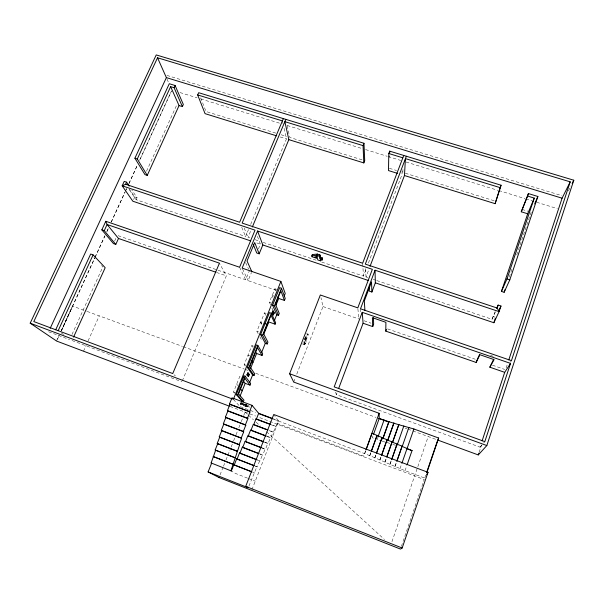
<?xml version="1.0" encoding="UTF-8"?>
<svg xmlns="http://www.w3.org/2000/svg" width="604" height="604" viewBox="0 0 604 604"><rect width="100%" height="100%" fill="white"/><g stroke="black" fill="none" stroke-linecap="round" stroke-linejoin="round"><path stroke-width="0.45" stroke-dasharray="3.02 2.27" d="M382.038 441.101L386.953 442.664M389.588 157.47L389.618 155.666M424.091 477.832L405.058 470.675L384.974 462.211L386.22 458.481M402.143 170.985L401.947 174.745L368.153 263.767M402.815 172.465L403.011 168.878M335.613 392.087L336.322 394.691L480.044 447.149L480.927 444.476M506.144 367.942L507.617 363.472M479.161 452.253L481.516 445.103M376.745 280.566L492.011 319.289L495.189 311.596M509.232 277.153L512.532 267.368M516.737 254.911L529.934 215.771M530.236 214.881L531.135 212.215M401.373 546.394L424.227 479.546L259.139 417.394M424.831 477.787L425.729 475.159M391.951 541.682L428.213 436.564M400.052 468.561L401.622 463.985M405.058 470.675L406.877 465.442M395.069 466.235L396.601 461.864M395.039 466.447L396.571 462.09M390.033 464.114L391.264 460.61M390.01 464.333L391.241 460.837M384.974 462.211L386.205 458.715M384.982 461.984L379.924 460.082L381.162 456.345M379.924 460.082L381.162 456.586M378.096 436.919L377.153 439.553L381.222 440.799M379.916 459.848L374.858 457.945L376.096 454.208M374.858 457.945L376.111 454.45M365.609 450.788L363.683 456.126L277.281 423.321M374.842 457.711L364.695 453.664L365.647 451.045M372.91 435.99L372.275 437.741L376.337 439.251M369.754 455.567L371.015 452.064M369.784 455.809L371.037 452.313M336.322 394.691L336.987 392.925M321.728 262.083L363.472 276.103L366.145 269.052M367.806 277.561L366.024 276.957L368.697 269.905M305.028 343.027L304.318 344.839L303.012 344.371L303.714 342.559L305.028 343.027L305.413 343.993L304.114 343.525L303.714 342.559M304.114 343.525L305.156 340.83L304.771 339.856L306.915 334.329L306.673 333.597L307.987 334.065L308.229 334.797L306.077 340.324L306.462 341.298L305.413 343.993M304.318 344.839L304.778 342.317L304.341 340.165L305.239 337.863L307.987 334.065M304.514 339.138L305.835 339.607L306.817 337.077L305.503 336.609M248.916 486.077L256.919 466.688L255.235 466.031M255.515 466.265L257.266 466.945L259.675 460.754L257.047 459.735M257.395 460.021L260.014 461.033L262.408 454.88L259.788 453.868M260.128 454.163L262.74 455.167L265.118 449.051L261.638 447.715M261.97 448.025L265.435 449.361L267.798 443.276L264.333 441.954M264.658 442.279L268.116 443.6L270.464 437.553L266.145 435.914M266.462 436.254L270.766 437.892L273.099 431.883L268.803 430.252M269.105 430.607L273.393 432.23L275.711 426.258L271.43 424.642M270.871 424.688L275.998 426.62L278.308 420.686L273.182 418.761M251.936 489.761L278.587 421.064L274.239 415.174M293.71 382.068L295.416 377.674M296.775 374.163L323.004 306.56L320.951 297.659M244.93 405.435L245.466 404.099L248.04 405.065L247.512 406.401L244.93 405.435L244.431 404.869L244.967 403.525M245.911 404.612L246.636 405.39L246.107 406.719L245.375 405.941L245.911 404.612L249.943 406.122M220.037 474.887L223.163 467.035M223.51 466.167L225.602 460.935M225.949 460.059L230.819 447.851M231.166 446.983L233.25 441.751M233.597 440.875L235.688 435.643M236.036 434.774L237.425 431.286M238.814 427.798L240.905 422.566M241.253 421.69L243.337 416.458M243.684 415.59L245.05 412.071M246.107 406.719L240.785 404.219L240.317 403.706L240.853 402.37M240.785 404.219L241.313 402.891M241.804 401.985L239.977 406.545L255.545 412.396M240.317 403.706L242.166 404.393L242.695 403.064M242.619 404.906L243.155 403.578L241.932 403.117M243.367 405.692L243.895 404.363L243.155 403.578M258.157 333.635L256.896 331.317L260.649 322.03L262.408 322.657M266.137 313.408L264.514 312.834L260.777 322.075L261.993 324.476M245.194 366.039L244.182 364.597L251.86 345.594L253.461 346.175M270.464 304.68L269.376 302.174L272.087 295.454L273.922 296.088M276.624 289.392L274.918 288.803L272.215 295.499L272.925 297.213M234.654 393.264L233.529 391.988L239.826 376.39L240.898 377.779M276.39 290.433L248.108 280.641L251.483 272.472M218.014 270.23L245.654 279.795L249.369 270.811M258.399 248.969L260.392 244.144L257.38 236.277M249.799 237.916L248.025 237.312L250.909 230.403M182.287 380.913L226.349 275.847L219.441 263.17M129.316 189.679L136.149 199.728L245.609 236.504L248.501 229.596M250.668 224.409L286.462 138.905L283.82 127.202M83.518 351.203L86.198 345.171M88.116 340.86L99.237 315.869M57.44 339.38L59.403 335.129M72.54 306.077L61.366 330.879L72.54 306.077L86.319 311.128M136.149 199.728L137.063 197.727L131.831 189.958M71.989 334.51L102.861 266.877L101.578 265.526M114.609 241.132L116.111 237.833M133.605 199.509L134.775 196.957L129.49 189.18M146.53 171.204L176.987 104.454M492.011 319.289L495.318 312.057M56.489 340.966L59.23 335.009M61.185 330.758L94.617 258.074M95.017 257.221L104.87 235.787M106.84 231.506L108.418 228.07M111.181 222.076L124.983 192.072M125.375 191.219L126.553 188.644M128.924 183.503L137.599 164.643M139.569 160.354L171.506 90.925L139.615 160.4M61.359 330.879L94.73 258.172M95.13 257.312L104.968 235.87M106.938 231.581L108.516 228.153M111.272 222.144L125.051 192.132M125.443 191.272L126.621 188.697M128.984 183.556L137.251 165.541M568.417 190.887L570.901 185.957M510.456 362.166L511.437 360.656M305.835 339.607L305.564 338.814L306.817 337.077M480.044 447.149L483.034 443.698M483.63 443.011L484.823 441.63M166.923 75.409L561.871 195.651M180.007 92.563L197.115 97.825M200.724 98.928L279.984 123.314M287.194 125.496L361.947 148.516M365.563 149.573L387.164 156.277M388.085 156.489L400.671 160.43M406.099 162.023L497.953 190.351M498.881 190.532L524.967 198.656M525.903 198.829L532.177 200.875M536.677 202.257L557.394 208.629M275.756 133.099L206.009 111.491L200.339 96.98M281.124 134.76L286.492 136.421M362.038 159.826L289.754 137.433L286.809 123.888M389.369 168.297L396.541 170.517M405.314 173.235L494.147 200.754M522.09 209.414L527.843 211.196M280.196 136.965L286.462 138.905M492.97 316.466L494.993 317.145M134.775 196.957L137.063 197.727M255.13 239.705L259.569 241.192M263.118 242.385L316.405 260.286M373.166 279.365L375.847 280.264M256.821 242.944L260.392 244.144M490.546 355.386L493.204 356.307M118.135 235.673L217.123 269.92M323.004 306.56L358.851 318.965M364.053 320.762L371.03 323.178M387.572 328.901L475.295 359.259M492.464 365.193L504.687 369.429M216.542 272.449L226.349 275.847M269.376 302.174L271.12 302.785M306.915 334.329L308.229 334.797M304.242 338.346L305.564 338.814M304.771 339.856L306.077 340.324M305.156 340.83L306.462 341.298M303.457 341.856L304.778 342.317M304.069 344.137L302.755 343.668L303.012 344.371M256.896 331.317L258.557 331.913M249.641 355.658L248.033 355.069L249.014 356.579M244.182 364.597L245.798 365.186M87.18 311.445L182.363 346.364M183.246 346.688L244.265 369.074M245.148 369.399L247.799 370.373M255.764 373.295L376.028 417.417M405.209 428.123L406.983 428.772M407.866 429.097L437.734 440.059M392.751 444.287L396.881 445.82M386.96 442.4L390.252 443.623M233.529 391.988L235.205 392.615M243.895 404.363L246.636 405.39M48.599 331.747L69.649 339.644M71.997 340.528L181.917 381.781M245.375 405.941L250.222 407.76M273.476 419.138L364.695 453.664M230.041 406.416L255.605 416.043M252.804 472.26L254.495 472.917M247.512 478.149L235.462 473.423L231.355 470.977M248.372 478.489L255.258 481.184M244.431 404.869L247.512 406.401M249.845 407.187L241.109 403.208L242.166 404.393M61.238 332.872L63.541 334.518M174.058 374.729L175.371 375.907M245.073 412.102L247.851 414.631M248.546 415.265L253.401 419.704M256.172 422.241L260.332 426.046M266.575 431.754L384.484 539.531M93.884 257.41L95.168 258.761M233.371 399.357L239.38 405.896M236.685 384.167L237.78 385.511M251.86 345.594L252.804 347.172M259.833 336.722L261.509 339.81M260.649 322.03L261.864 324.431M239.584 267.247L245.654 279.795M242.536 268.961L248.108 280.641M264.514 312.834L265.684 315.326M245.617 262.597L248.621 269.173M167.006 79.086L168.886 83.314M271.913 308.025L273.363 311.37M241.736 227.278L245.609 236.504M244.22 228.101L248.025 237.312M272.087 295.454L272.797 297.168M274.918 288.803L275.605 290.554M282.4 120.906L283.004 123.601M357.893 308.795L358.678 317.115M360.505 308.795L360.898 313.408M362.649 263.223L363.472 276.103M365.563 268.697L366.024 276.957"/><path stroke-width="0.91" d="M376.73 452.706L382.045 437.56L371.936 433.249M247.987 375.273L248.002 374.269C249.633 373.166 246.93 377.198 248.508 373.959M248.116 375.318L248.644 374.012M248.191 375.597L248.712 374.291L248.825 375.333L248.191 375.597L248.712 374.291M382.981 438.459L388.953 421.728L379.221 418.466L379.131 413.302L293.71 382.068L289.618 373.748L320.331 294.994L357.81 307.866L372.366 269.324L257.576 231.007L242.136 268.123L280.883 281.434L285.231 293.491L284.182 296.111M501.063 185.217L500.21 187.663L405.443 158.618L404.446 175.522L495.121 203.669L501.063 185.217L389.708 151.151L388.795 153.514L388.5 170.577L397.462 173.356M510.539 363.389L504.695 372.343L489.844 367.194L494.08 359.614L479.878 354.722L476.186 362.46L385.76 331.113L385.918 322.332L372.381 317.666L372.721 326.59L363.087 323.253L362.234 312.328L510.539 363.389L484.823 441.63L334.193 386.885L362.234 312.328M389.671 152.955L389.708 151.151M381.788 454.842L387.081 439.712L382.045 437.847M272.993 313.476L273.499 312.215M273.121 313.521L273.174 312.434M273.151 313.891L273.657 312.63L273.733 313.755L273.151 313.891L273.657 312.63M388.953 421.728L393.868 423.215L387.579 440.897M386.824 456.971L392.109 441.856L387.073 439.984M393.868 423.215L398.814 424.718L392.532 442.46M398.814 424.718L413.921 428.983L438.663 438.043L426.786 472.811M391.86 459.093L397.122 443.993L392.087 442.128M396.873 461.214L402.128 446.13L397.092 444.257M402.083 446.386L412.034 450.629M495.121 203.669L500.21 187.663M129.211 186.077L126.598 182.189L124.213 181.396L122.174 185.813L255.031 230.154L239.584 267.247L105.798 221.283L107.097 224.499L219.441 263.17L172.744 373.559L33.809 321.577L157.531 57.78L570.214 181.842L511.437 360.656L360.505 308.795L375.046 270.214L499.093 311.619L500.98 306.032L498.149 305.088L496.669 308.342M438.663 438.043L437.734 440.059L478.277 454.933L486.832 445.556L573.8 180.219L156.24 54.934L30.2 323.193L56.67 341.086L229.165 406.084M482.098 440.912L504.695 372.343M508.794 359.901L562.082 198.188L570.214 181.842M478.277 454.933L478.866 453.143M489.844 367.194L493.702 359.221M476.186 362.46L477.069 359.871M521.282 211.785L528.417 193.582L537.877 196.481L509.799 279.856L504.136 292.276L501.448 291.392L527.692 213.778L534.283 198.112L527.579 196.051L521.282 211.785L527.692 213.778M375.046 270.214L375.341 282.838L493.861 322.732L499.093 311.619L497.16 308.032L498.149 305.088M501.448 291.392L506.983 278.935L534.283 198.112M493.861 322.732L495.363 318.27M504.136 292.276L505.035 289.603M527.579 196.051L528.417 193.582M426.628 472.524L437.432 440.935M218.739 477.402L400.46 549.066L402.166 548.002L428.017 472.32L273.733 414.487L245.707 486.356L248.267 487.753L208.108 471.928L211.604 463.238L211.128 462.966L215.643 450.267L215.175 449.957L217.667 443.766L217.206 443.434L219.697 437.251L219.244 436.896L221.736 430.712L221.283 430.35L223.774 424.167L223.329 423.781L225.813 417.606L225.375 417.198L227.867 411.03L227.429 410.607L229.92 404.438L229.49 404.001L231.974 397.832L252.042 405.352L259.003 413.702L272.623 418.821M401.886 463.336L407.119 448.259M413.921 428.983L407.005 448.764L411.196 450.32M407.179 464.574L412.102 450.388M396.911 460.988L402.128 446.13M402.196 446.56L408.863 427.451M391.573 459.735L397.122 443.993M397.183 444.967L403.842 425.926M386.839 456.73L392.109 441.856M392.555 442.196L398.851 424.416M382.664 439.07L388.968 421.418M381.471 455.469L387.081 439.712M387.594 440.633L393.899 422.913M378.089 436.647L384.076 419.939M376.405 453.332L382.045 437.56M365.926 449.912L379.131 413.302M366.273 449.293L371.958 433.544M373.544 434.238L379.221 418.466M371.332 451.188L376.994 435.409M371.354 451.437L377.009 435.695M385.76 331.113L386.371 329.437M372.721 326.59L373.649 324.084L373.438 317.772M369.15 287.459L369.323 291.151L371.89 292.019L375.341 282.838M338.64 388.515L363.087 323.253M370.033 266.372L404.446 175.522M403.744 155.447L362.649 263.223L242.144 223.08L285.828 119.373M406.349 156.24L365.314 264.114L497.16 308.032M363.827 162.914L363.049 145.624L284.869 121.661L288.833 139.637L363.827 162.914L364.71 160.656L363.978 143.276L198.671 92.706L197.667 94.934L205.058 113.643L276.617 135.847M255.643 459.342L239.909 453.257L242.325 447.141L258.92 453.529M257.515 453.159L242.71 447.451L245.111 441.373L261.638 447.715M263.472 441.622L247.867 435.665L245.481 441.705L245.111 441.373M320.452 260.853L320.241 259.486L322.038 260.09L321.849 259.139L320.044 258.535L319.138 256.073L319.629 254.843L317.342 254.073L312.328 254.563L312.064 256.745L317.553 258.587L317.779 259.962L320.452 260.853L320.935 259.637M263.789 441.947L248.236 436.005L250.607 430.003L266.145 435.914M363.049 145.624L363.978 143.276M265.601 435.922L250.962 430.358L253.318 424.386L267.942 429.927M319.599 256.353L320.082 255.099L319.629 254.843M270.569 424.318L256.005 418.821L253.665 424.755L253.318 424.386M270.018 424.363L256.345 419.206L258.671 413.302L272.329 418.436M320.044 258.535L320.528 257.304L320.082 255.114M321.849 259.139L322.332 257.908L320.528 257.304M322.038 260.09L322.332 257.908M251.596 471.679L233.816 464.748L231.355 470.977L230.932 470.72L239.577 444.899L239.176 444.567L241.638 438.345L241.245 437.998L243.714 431.777L243.321 431.407L245.79 425.193L245.405 424.808L247.867 418.595L247.489 418.187L249.95 411.981L249.58 411.558L252.042 405.352M312.064 256.745L312.328 254.563M311.845 255.786L316.858 255.311L317.342 254.073M251.959 471.928L234.231 465.012L236.677 458.821L254.39 465.707M252.88 465.246L237.085 459.108L239.516 452.955L256.172 459.395M249.694 382.272L252.615 374.978L247.353 367.406L256.413 344.922L257.855 345.435L262.672 353.823L262.03 355.431L256.602 353.468L255.651 351.89M261.615 352.487L265.292 343.298L260.611 334.556L269.452 312.615L271.407 313.302L275.643 322.815L275.099 324.182L268.825 321.962L263.805 334.103M274.42 320.513L276.715 314.775L272.608 305.156L279.667 287.632L281.479 288.259L285.231 298.467L284.446 300.437L278.701 298.436L278.014 296.685M243.042 380.565L245.186 383.351L250.011 385.133L250.645 383.548L245.224 376.224L243.903 375.733L236.307 394.593L242.106 401.222L243.382 401.698L243.986 400.195L238.55 393.861L244.831 378.232L243.163 377.621M252.615 374.978L254.012 375.492L254.684 373.808L249.829 366.658L257.485 347.625L262.03 355.431M276.715 314.775L278.467 315.386L279.252 313.431L275.469 304.303L280.875 290.864L284.446 300.437M265.292 343.298L267.187 343.978L267.934 342.113L263.555 333.695L271.022 315.129L275.099 324.182M233.371 399.357L280.883 281.434M243.382 401.698L237.636 395.091L245.224 376.224M254.012 375.492L248.803 367.934L257.855 345.435M267.187 343.978L262.581 335.258L271.407 313.302M278.467 315.386L274.435 305.79L281.479 288.259M247.021 374.873L247.806 372.91L248.199 373.053L249.248 374.525L248.463 376.481L247.021 374.873L248.463 376.481M272.125 312.887L272.887 310.992L273.272 311.128L274.11 313.053L273.355 314.933L272.125 312.887L273.355 314.933M247.413 375.016L248.199 373.053M272.51 313.023L273.272 311.128M250.577 368.463L256.602 353.468M275.273 303.155L276.103 304.914L278.701 298.436M240.158 395.877L245.186 383.351M248.319 375.643L248.84 374.337M273.28 313.937L273.786 312.676M253.212 244.31L256.738 252.993L259.176 253.816L262.823 244.967L257.576 231.007M252.359 226.945L288.833 139.637M283.359 118.618L239.622 222.242L125.64 184.273L122.174 185.813L132.827 201.208L250.577 240.845M534.683 203.933L537.877 196.481M73.56 337.1L105.187 267.7L93.099 254.888L90.683 254.035L55.711 329.769M115.794 244.416L118.505 238.467L107.097 224.499L104.25 230.683L115.794 244.416L113.477 243.608L101.842 229.852L105.798 221.283M182.37 106.598L183.337 104.469L175.092 85.496L169.301 83.73L134.911 158.225L144.968 174.624L147.248 175.379L179.056 105.572L170.63 86.644L174.08 87.701L182.37 106.598L179.056 105.572M174.08 87.701L175.092 85.496M58.165 330.69L93.099 254.888M125.64 184.273L126.598 182.189M147.248 175.379L137.289 158.995L170.63 86.644M50.185 328.327L166.372 77.622L157.531 57.78M499.085 310.079L500.98 306.032M477.439 359.086L479.674 354.382M572.139 183.495L573.8 180.219M426.718 474.789L428.017 472.32M241.645 401.864L242.03 401.962M166.372 77.622L562.082 198.188M197.667 94.934L282.4 120.906M388.795 153.514L402.838 157.818M506.983 278.935L509.799 279.856M134.911 158.225L137.289 158.995M316.858 255.311L319.138 256.073M262.823 244.967L368.304 280.467M101.842 229.852L104.25 230.683M118.505 238.467L215.651 272.14M272.608 305.156L274.435 305.79M274.11 313.053L272.887 310.992M264.854 323.517L267.3 324.386M260.611 334.556L262.581 335.258M289.618 373.748L486.832 445.556M247.353 367.406L248.803 367.934M378.678 418.391L388.41 421.962M249.248 374.525L247.806 372.91M236.307 394.593L237.636 395.091M30.2 323.193L232.487 399.025M229.49 404.001L249.58 411.558M229.92 404.438L249.95 411.981M227.429 410.607L247.489 418.187M227.867 411.03L247.867 418.595M254.526 425.08L266.53 429.633M225.375 417.198L245.405 424.808M225.813 417.606L245.79 425.193M223.329 423.781L243.321 431.407M223.774 424.167L243.714 431.777M221.283 430.35L241.245 437.998M221.736 430.712L241.638 438.345M246.349 442.037L261.102 447.692M219.244 436.896L239.176 444.567M219.697 437.251L239.577 444.899M217.206 443.434L237.108 451.128M217.667 443.766L237.515 451.437M215.175 449.957L235.047 457.673M215.643 450.267L235.454 457.96M213.152 456.465L232.985 464.204M213.62 456.76L233.401 464.476M211.128 462.966L231.355 470.977M245.707 486.356L402.166 548.002M208.108 471.928L218.988 477.5M233.816 464.748L234.231 465.012M236.677 458.821L237.085 459.108M239.516 452.955L239.909 453.257M242.325 447.141L242.71 447.451M256.005 418.821L256.345 419.206M239.977 388.183L242.174 390.856M244.831 378.232L250.011 385.133M251.46 360.346L252.933 362.611M251.815 271.657L247.028 260.996L254.684 242.559L259.176 253.816M275.394 303.2L276.103 304.914M364.937 310.531L364.303 301.049L371.52 281.894L371.89 292.019M317.123 256.579L314.835 256.791L317.349 257.629L317.123 256.579"/></g></svg>
